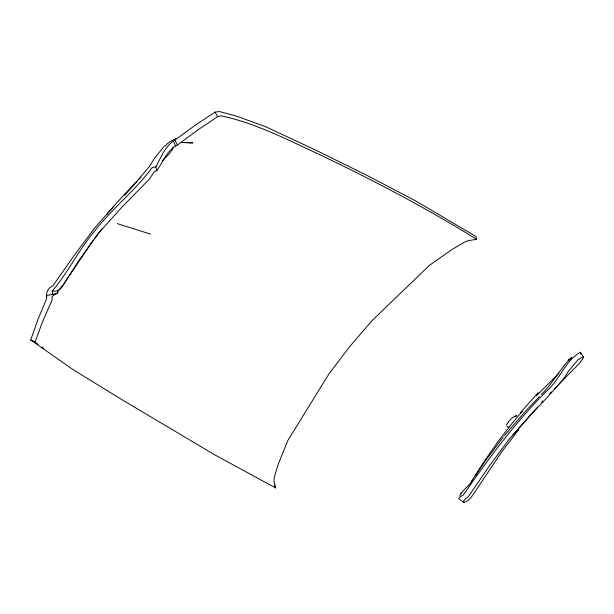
<?xml version="1.0" encoding="UTF-8"?>
<svg xmlns="http://www.w3.org/2000/svg" width="614" height="614" viewBox="0 0 614 614"><rect width="100%" height="100%" fill="white"/><g stroke="black" fill="none" stroke-linecap="round" stroke-linejoin="round"><path stroke-width="0.92" d="M173.002 147.276L172.925 148.78L169.287 153.861L162.349 160.814M518.485 428.096L518.515 429.954L501.914 451.559L475.443 491.131C472.465 495.506 469.449 501.009 464 502.467L458.643 498.737L460.469 496.565L463.063 495.314C488.698 458.451 515.269 422.202 547.235 390.45C560.052 379.306 565.202 360.541 580.384 352.259L583.3 356.604L583.223 358.108L579.593 363.189L554.503 388.762M46.334 296.677L47.869 295.273L52.643 294.421L52.236 291.067L57.701 291.097L61.2 288.096L79.843 259.162L99.207 232.437L121.733 207.386L149.371 179.119L154.237 171.774L156.762 170.753L155.971 166.709C161.098 157.23 165.281 145.81 174.921 140.046L195.229 125.225L215.023 112.132L219.39 111.533L236.198 116.031L265.54 126.637L317.146 150.791L366.558 175.167L415.517 200.832L475.896 236.459L476.694 239.337L468.766 240.511L464.668 242.023L451.781 249.66L429.639 265.171L371.608 321.053L349.734 346.603L329.304 373.35L287.889 440.384L278.272 464.123L274.212 477.439L274.005 481.238L275.579 487.923L213.664 454.237L120.098 398.578L72.751 369.405L30.7 339.972L37.83 319.779L46.718 298.504L46.334 296.677C46.357 292.356 48.283 287.36 52.758 285.986L74.417 255.148L94.203 228.577L116.837 202.704L136.937 181.122L149.509 166.402L154.337 158.481L163.769 146.738L166.532 144.85M34.929 342.558L42.305 322.342L52.136 299.839L52.244 298.166L51.737 297.498L53.249 295.365L57.777 293.101L57.701 291.097M459.679 495.935C462.542 489.772 469.088 486.334 472.458 480.11M506.443 424.888C508.852 420.989 512.076 416.76 516.758 415.701L514.332 416.415M156.762 170.753C162.979 161.935 167.231 149.9 177.446 144.958L198.122 129.738L217.678 116.675L221.278 115.877C255.439 123.122 286.6 139.401 318.09 153.845C372.322 179.764 425.617 207.609 476.694 239.337M471.874 480.946C486.833 456.432 503.465 432.931 522.307 411.265M475.374 475.796L484.546 461.951L503.28 437.007M106.79 214.677L113.651 206.358M93.328 239.99L62.805 285.479L57.586 291.335M94.479 238.501L101.916 228.815M124.596 195.275L137.114 181.33M571.741 357.11C560.29 368.477 552.815 383.205 541.31 394.633M537.542 407.113L512.959 435.011M541.671 402.27L542.807 400.934M520.365 412.777L538.217 392.515M504.217 435.756L526.543 410.037L539.399 396.659M139.086 179.296L141.051 177.269M52.236 291.067C68.284 272.301 78.96 249.299 95.109 230.45C112.569 208.131 135.395 190.524 152.088 167.645L155.971 166.709M549.538 393.858L551.403 391.947M536.375 395.846L558.901 373.235M571.12 358.185L568.134 360.502L571.665 357.939M166.739 144.19L170.485 141.35L175.857 138.534M583.3 356.604L577.636 360.142L568.211 371.685L563.145 379.498L546.614 398.102L530.926 414.627L508.622 439.939L489.228 466.179L468.114 496.964L465.412 498.745L463.424 501.308L464 502.467M509.083 427.574L506.634 426.078M52.643 294.421L57.777 293.101M117.174 223.58L150.553 234.103M30.7 339.972L32.895 340.854M460.799 493.165L461.375 493.449M33.624 341.146L38.198 344.423M42.005 347.148L43.525 348.238M215.023 112.132L217.678 116.675M174.921 140.046L177.446 144.958M173.424 141.051L175.458 145.863M274.611 485.26L275.579 487.923M580.384 352.259L580.913 354.002M183.962 142.54L181.544 142.463L192.735 142.893L183.962 142.54"/></g></svg>
